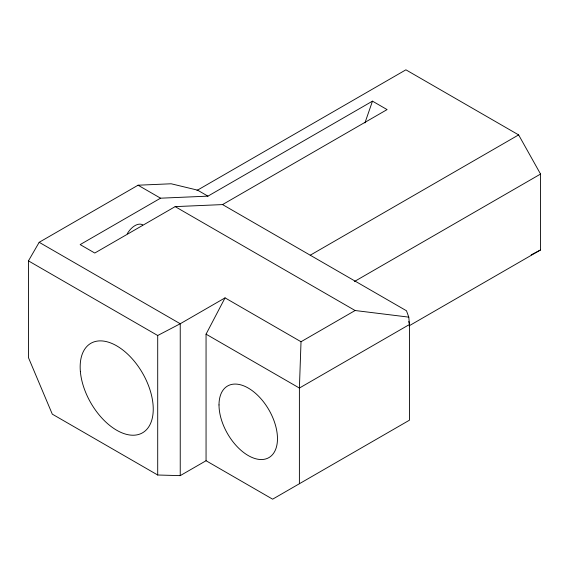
<?xml version="1.0" encoding="UTF-8"?>
<svg xmlns="http://www.w3.org/2000/svg" width="569" height="569" viewBox="0 0 569 569"><rect width="100%" height="100%" fill="white"/><g stroke="black" fill="none" stroke-linecap="round" stroke-linejoin="round"><path stroke-width="0.85" d="M207.934 196.149L160.55 198.19L80.165 244.599L94.781 253.034L175.16 206.625L222.55 204.584L387.091 109.589L372.475 101.154L207.934 196.149L197.521 190.131L171.184 183.78L138.068 185.209L39.176 242.302L28.45 260.879L28.45 357.617L52.298 414.154L157.705 475.008L180.238 475.634L206.056 460.734L272.636 499.177L409.445 420.192L409.445 324.508L408.791 317.132L355.106 310.518L301.022 341.741L299.394 388.051L299.394 483.728M364.935 122.918L372.475 101.154M206.056 460.734L206.056 334.159L225.054 297.872L301.022 341.741M196.988 190.444L405.903 69.823L518.629 134.903L540.55 174.057L540.55 249.947L409.061 325.866M225.054 297.872L180.238 323.747L157.705 335.504L28.45 260.879M310.24 255.211L518.629 134.903M354.466 281.491L540.55 174.057M409.445 324.508L299.394 388.051L206.056 334.159M531.154 254.891L540.55 249.947M222.55 204.584L406.479 310.774L408.791 317.132M138.068 185.209L160.55 198.19M175.16 206.625L355.106 310.518M39.176 242.302L180.238 323.747L180.238 475.634M408.791 321.464L409.282 323.747M157.705 335.504L157.705 475.008M127.221 233.795A15.505 8.948 -60 0 1 142.719 224.847M80.371 371.593A51.672 29.837 60 0 0 138.253 434.567A51.672 29.837 60 0 0 131.482 357.993A51.672 29.837 60 0 0 80.371 371.593M219.008 404.929A41.338 23.87 60 0 0 262.857 459.475A41.338 23.87 60 0 0 262.857 401.01A41.338 23.87 60 0 0 219.008 404.929"/></g></svg>
